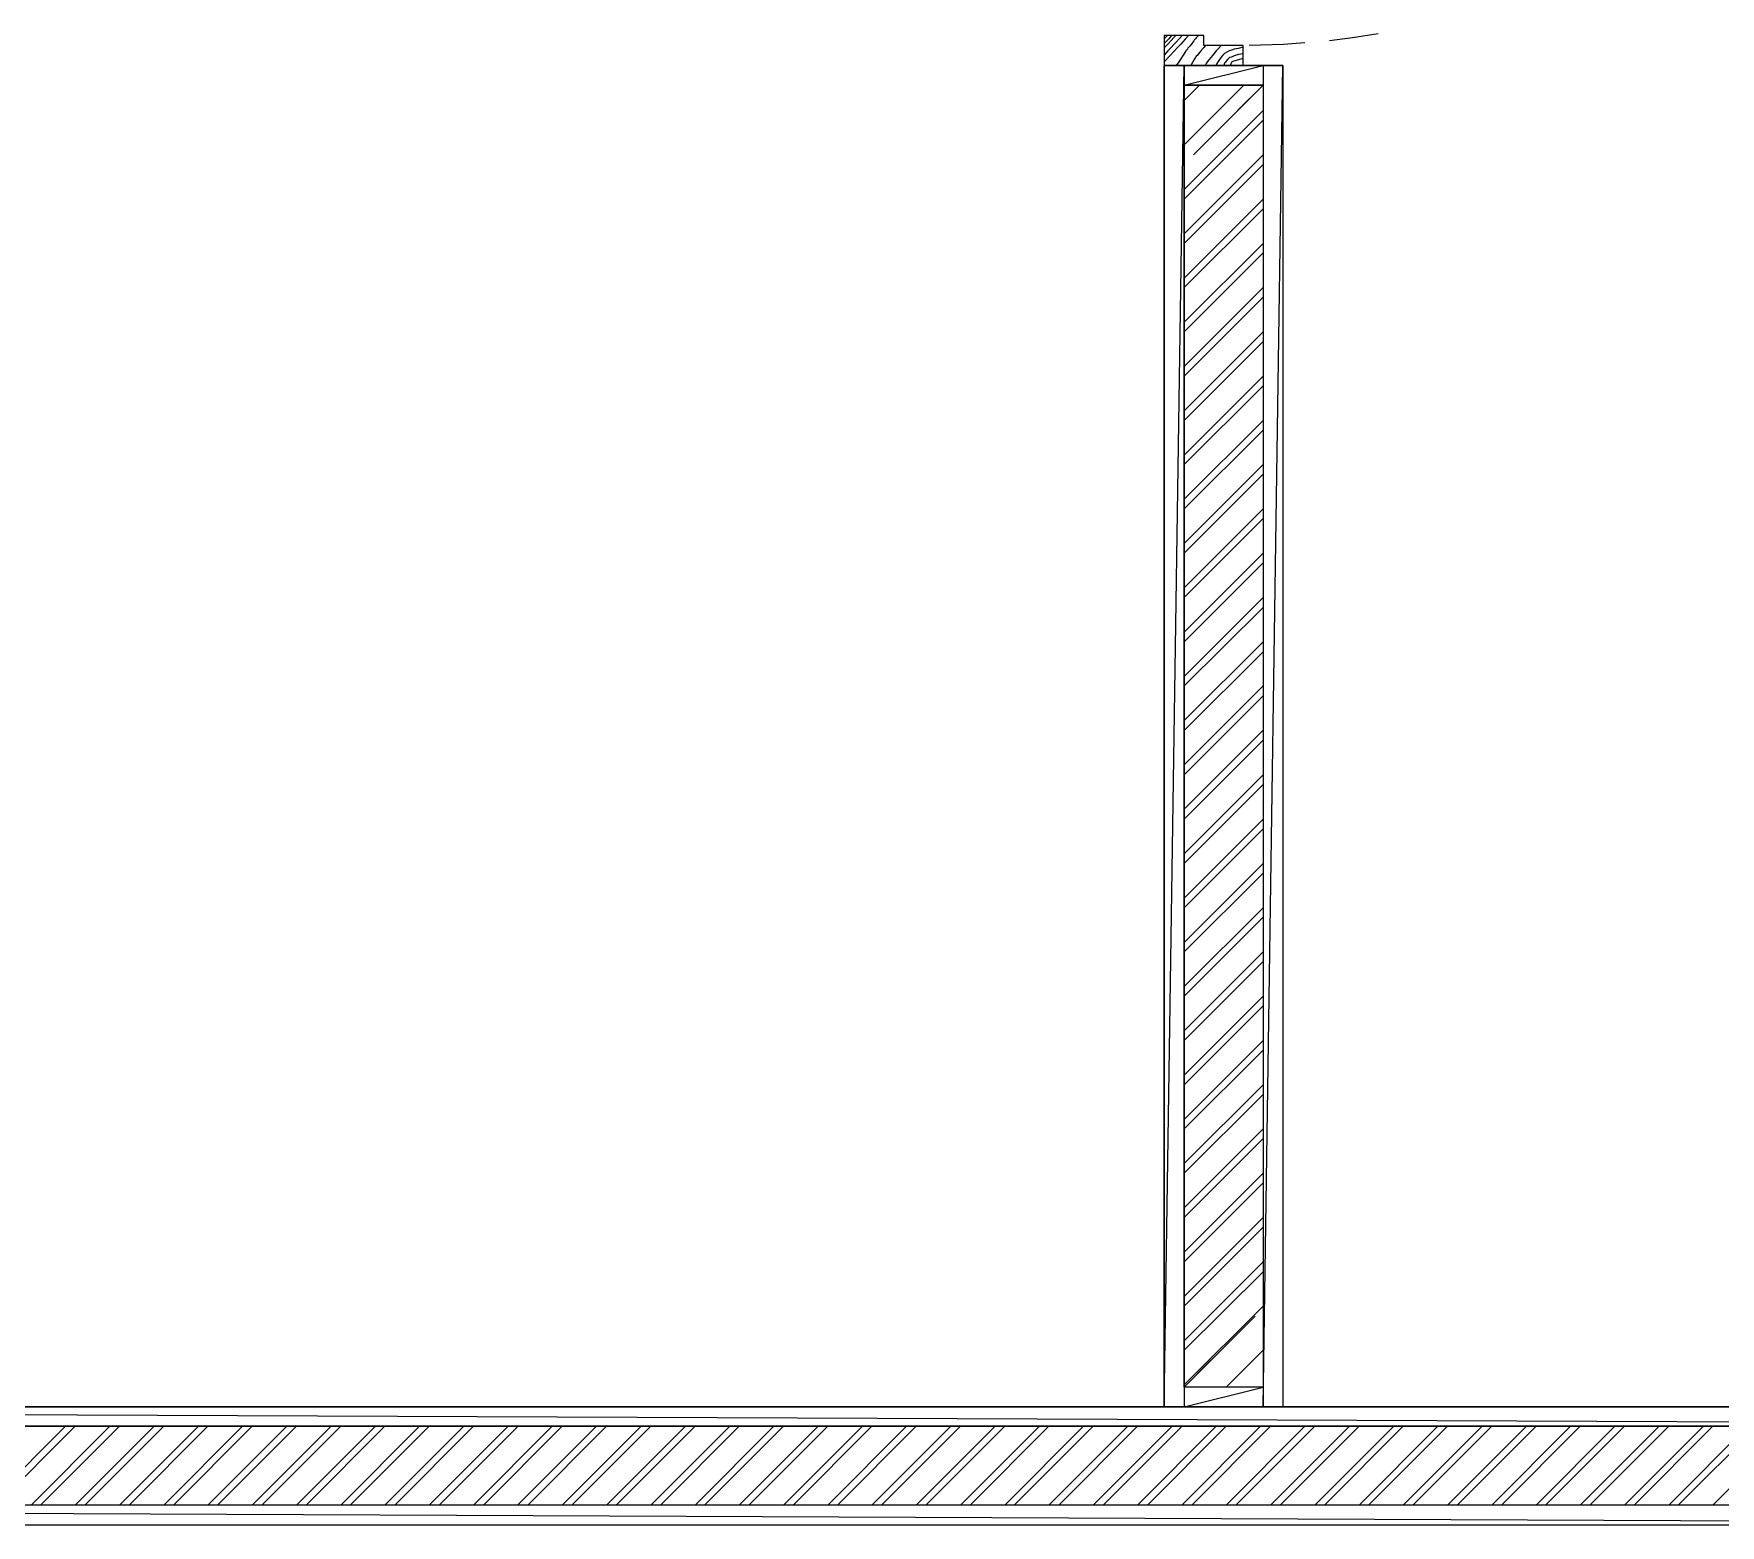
# Model space of a CAD drawing. Header units: millimetres. Extents: x 7649 to 34105, y 3983 to 25377.
# Drawn here: x 18033 to 20171, y 8368 to 10258 of the extents above; entities that cross this region are included whole.
import ezdxf

# ---------------------------------------------------------------- set-up
doc = ezdxf.new("R2010")
doc.units = ezdxf.units.MM

msp = doc.modelspace()

# ---------------------------------------------------------------- linework, layer by layer
at = {"layer": 'GEOMETRY', "color": 7}
for p, q in [((19516.54861, 10255.95556), (19466.27778, 10255.95556)), ((19466.27778, 10255.95556), (19466.27778, 10217.85556)), ((19466.27778, 10251.72222), (19470.51111, 10255.95556)), ((19472.09861, 10251.72222), (19466.27778, 10245.90139)), ((19471.56944, 10245.37222), (19466.27778, 10240.08056)), ((19475.27361, 10249.60556), (19471.56944, 10245.37222)), ((19475.80278, 10255.95556), (19472.09861, 10251.72222)), ((19478.44861, 10253.30972), (19475.27361, 10249.60556)), ((19478.44861, 10244.31389), (19475.27361, 10240.60972)), ((19481.09444, 10255.95556), (19478.44861, 10253.30972)), ((19481.09444, 10246.95972), (19478.44861, 10244.31389)), ((19485.85694, 10252.25139), (19481.09444, 10246.95972)), ((19487.44444, 10244.84306), (19483.74028, 10241.13889)), ((19489.03194, 10255.95556), (19485.85694, 10252.25139)), ((19490.09028, 10248.01806), (19487.44444, 10244.84306)), ((19492.73611, 10251.19306), (19490.09028, 10248.01806)), ((19496.96944, 10255.95556), (19492.73611, 10251.19306)), ((19501.20278, 10245.90139), (19499.08611, 10242.72639)), ((19503.84861, 10249.07639), (19501.20278, 10245.90139)), ((19504.90694, 10250.66389), (19503.84861, 10249.07639)), ((19505.43611, 10251.19306), (19504.90694, 10250.66389)), ((19505.96528, 10251.72222), (19505.43611, 10251.19306)), ((19507.02361, 10252.78056), (19505.96528, 10251.72222)), ((19508.08194, 10254.36806), (19507.02361, 10252.78056)), ((19509.66944, 10255.95556), (19508.08194, 10254.36806)), ((19518.66528, 10243.25556), (19516.01944, 10240.08056)), ((19516.54861, 10243.25556), (19516.54861, 10255.95556)), ((19566.29028, 10243.25556), (19516.54861, 10243.25556)), ((19538.77361, 10243.25556), (19535.06944, 10239.55139)), ((19566.29028, 10217.85556), (19566.29028, 10243.25556)), ((19617.61944, 10244.31389), (19574.22778, 10243.25556)), ((19644.60694, 10246.43056), (19617.61944, 10244.31389)), ((19704.93194, 10252.78056), (19675.82778, 10249.07639)), ((19737.74028, 10258.07222), (19704.93194, 10252.78056)), ((19471.04028, 10236.37639), (19466.27778, 10231.08472)), ((19473.68611, 10230.02639), (19466.27778, 10222.61806)), ((19475.27361, 10240.60972), (19471.04028, 10236.37639)), ((19478.97778, 10235.84722), (19473.68611, 10230.02639)), ((19483.74028, 10241.13889), (19478.97778, 10235.84722)), ((19484.79861, 10222.61806), (19481.62361, 10217.85556)), ((19487.44444, 10226.32222), (19484.79861, 10222.61806)), ((19489.56111, 10229.49722), (19487.44444, 10226.32222)), ((19491.14861, 10232.14306), (19489.56111, 10229.49722)), ((19493.79444, 10236.37639), (19491.14861, 10232.14306)), ((19495.91111, 10238.49306), (19493.79444, 10236.37639)), ((19496.44028, 10240.08056), (19495.91111, 10238.49306)), ((19496.96944, 10240.60972), (19496.44028, 10240.08056)), ((19497.49861, 10241.13889), (19496.96944, 10240.60972)), ((19499.08611, 10242.72639), (19497.49861, 10241.13889)), ((19502.79028, 10222.61806), (19500.14444, 10217.85556)), ((19504.37778, 10225.26389), (19502.79028, 10222.61806)), ((19505.43611, 10227.38056), (19504.37778, 10225.26389)), ((19505.96528, 10228.43889), (19505.43611, 10227.38056)), ((19506.49444, 10228.43889), (19505.96528, 10228.43889)), ((19507.02361, 10228.96806), (19506.49444, 10228.96806)), ((19506.49444, 10228.96806), (19506.49444, 10228.43889)), ((19508.08194, 10230.55556), (19507.02361, 10229.49722)), ((19507.02361, 10229.49722), (19507.02361, 10228.96806)), ((19509.66944, 10232.67222), (19508.08194, 10230.55556)), ((19512.84444, 10236.37639), (19509.66944, 10232.67222)), ((19516.01944, 10240.08056), (19512.84444, 10236.37639)), ((19520.78194, 10222.61806), (19519.72361, 10220.50139)), ((19523.42778, 10225.26389), (19520.78194, 10222.61806)), ((19527.66111, 10230.55556), (19523.42778, 10225.26389)), ((19532.42361, 10236.37639), (19527.66111, 10230.55556)), ((19534.01111, 10221.55972), (19531.89444, 10217.85556)), ((19535.06944, 10239.55139), (19532.42361, 10236.37639)), ((19535.59861, 10224.20556), (19534.01111, 10221.55972)), ((19538.77361, 10228.43889), (19535.59861, 10224.20556)), ((19540.89028, 10231.08472), (19538.77361, 10228.43889)), ((19543.00694, 10233.20139), (19540.89028, 10231.08472)), ((19545.65278, 10234.78889), (19543.00694, 10233.20139)), ((19543.53611, 10221.55972), (19543.00694, 10221.03056)), ((19544.06528, 10222.08889), (19543.53611, 10221.55972)), ((19545.12361, 10223.14722), (19544.06528, 10222.08889)), ((19546.71111, 10225.26389), (19545.12361, 10223.14722)), ((19548.82778, 10236.37639), (19545.65278, 10234.78889)), ((19549.35694, 10227.90972), (19546.71111, 10225.26389)), ((19551.47361, 10237.43472), (19548.82778, 10236.37639)), ((19551.47361, 10228.43889), (19549.35694, 10227.90972)), ((19551.47361, 10221.55972), (19550.94444, 10219.97222)), ((19555.17778, 10238.49306), (19551.47361, 10237.43472)), ((19555.17778, 10230.02639), (19551.47361, 10228.43889)), ((19552.00278, 10222.61806), (19551.47361, 10221.55972)), ((19552.53194, 10222.61806), (19552.00278, 10222.61806)), ((19554.11944, 10223.14722), (19552.53194, 10222.61806)), ((19556.23611, 10223.67639), (19554.11944, 10223.14722)), ((19559.94028, 10239.55139), (19555.17778, 10238.49306)), ((19560.46944, 10231.61389), (19555.17778, 10230.02639)), ((19558.88194, 10224.73472), (19556.23611, 10223.67639)), ((19566.29028, 10226.85139), (19558.88194, 10224.73472)), ((19566.29028, 10241.13889), (19559.94028, 10239.55139)), ((19566.29028, 10232.67222), (19560.46944, 10231.61389)), ((19466.27778, 10217.85556), (19466.27778, 8518.17222)), ((19466.27778, 8518.17222), (19491.67778, 10217.85556)), ((19491.67778, 10217.85556), (19466.27778, 10217.85556)), ((19466.27778, 8518.17222), (19491.67778, 10217.85556)), ((19466.27778, 10217.85556), (19566.29028, 10217.85556)), ((19491.67778, 10217.85556), (19491.67778, 8518.17222)), ((19491.67778, 10217.85556), (19491.67778, 10192.98472)), ((19491.67778, 10192.98472), (19591.69028, 10217.85556)), ((19591.69028, 10217.85556), (19491.67778, 10217.85556)), ((19491.67778, 10192.98472), (19591.69028, 10217.85556)), ((19519.72361, 10220.50139), (19518.13611, 10217.85556)), ((19542.47778, 10219.44306), (19541.94861, 10217.85556)), ((19543.00694, 10220.50139), (19542.47778, 10220.50139)), ((19542.47778, 10220.50139), (19542.47778, 10219.44306)), ((19543.00694, 10221.03056), (19543.00694, 10220.50139)), ((19550.94444, 10219.97222), (19549.88611, 10217.85556)), ((19591.69028, 10217.85556), (19591.69028, 10192.98472)), ((19591.69028, 10217.85556), (19591.69028, 8518.17222)), ((19591.69028, 8518.17222), (19616.56111, 10217.85556)), ((19616.56111, 10217.85556), (19591.69028, 10217.85556)), ((19591.69028, 8518.17222), (19616.56111, 10217.85556)), ((19616.56111, 10217.85556), (19616.56111, 8518.17222)), ((19591.69028, 10192.98472), (19491.67778, 10192.98472)), ((19491.67778, 10173.40556), (19511.25694, 10192.98472)), ((19491.67778, 10117.31389), (19567.34861, 10192.98472)), ((19503.31944, 10104.61389), (19591.69028, 10192.98472)), ((19559.41111, 10160.70556), (19591.69028, 10192.98472)), ((19491.67778, 10060.69306), (19591.69028, 10160.70556)), ((19491.67778, 10048.52222), (19591.69028, 10148.53472)), ((19491.67778, 10004.60139), (19591.69028, 10104.61389)), ((19491.67778, 9992.43056), (19591.69028, 10092.44306)), ((19491.67778, 9948.50972), (19591.69028, 10048.52222)), ((19491.67778, 9936.33889), (19591.69028, 10036.35139)), ((19491.67778, 9892.41806), (19591.69028, 9992.43056)), ((19491.67778, 9880.24722), (19591.69028, 9980.25972)), ((19491.67778, 9836.32639), (19591.69028, 9936.33889)), ((19491.67778, 9824.15556), (19591.69028, 9924.16806)), ((19491.67778, 9780.23472), (19591.69028, 9880.24722)), ((19491.67778, 9768.06389), (19591.69028, 9868.07639)), ((19491.67778, 9724.14306), (19591.69028, 9824.15556)), ((19491.67778, 9711.97222), (19591.69028, 9811.98472)), ((19491.67778, 9668.05139), (19591.69028, 9768.06389)), ((19491.67778, 9655.88056), (19591.69028, 9755.89306)), ((19491.67778, 9611.95972), (19591.69028, 9711.97222)), ((19491.67778, 9599.78889), (19591.69028, 9699.80139)), ((19491.67778, 9555.86806), (19591.69028, 9655.88056)), ((19491.67778, 9543.69722), (19591.69028, 9643.70972)), ((19491.67778, 9499.77639), (19591.69028, 9599.78889)), ((19491.67778, 9487.60556), (19591.69028, 9587.61806)), ((19491.67778, 9443.68472), (19591.69028, 9543.69722)), ((19491.67778, 9431.51389), (19591.69028, 9530.99722)), ((19491.67778, 9387.59306), (19591.69028, 9487.60556)), ((19491.67778, 9374.89306), (19591.69028, 9474.90556)), ((19491.67778, 9331.50139), (19591.69028, 9431.51389)), ((19491.67778, 9318.80139), (19591.69028, 9418.81389)), ((19491.67778, 9275.40972), (19591.69028, 9375.42222)), ((19491.67778, 9262.70972), (19591.69028, 9362.72222)), ((19491.67778, 9218.78889), (19591.69028, 9318.80139)), ((19491.67778, 9206.61806), (19591.69028, 9306.63056)), ((19491.67778, 9162.69722), (19591.69028, 9262.70972)), ((19491.67778, 9150.52639), (19591.69028, 9250.53889)), ((19491.67778, 9106.60556), (19591.69028, 9206.61806)), ((19491.67778, 9094.43472), (19591.69028, 9194.44722)), ((19491.67778, 9050.51389), (19591.69028, 9150.52639)), ((19491.67778, 9038.34306), (19591.69028, 9138.35556)), ((19491.67778, 8994.42222), (19591.69028, 9094.43472)), ((19491.67778, 8982.25139), (19591.69028, 9082.26389)), ((19491.67778, 8938.33056), (19591.69028, 9038.34306)), ((19491.67778, 8926.15972), (19591.69028, 9026.17222)), ((19491.67778, 8882.23889), (19591.69028, 8982.25139)), ((19491.67778, 8870.06806), (19591.69028, 8970.08056)), ((19491.67778, 8826.14722), (19591.69028, 8926.15972)), ((19491.67778, 8813.97639), (19591.69028, 8913.98889)), ((19491.67778, 8770.05556), (19591.69028, 8870.06806)), ((19491.67778, 8757.88472), (19591.69028, 8857.89722)), ((19491.67778, 8713.96389), (19591.69028, 8813.97639)), ((19491.67778, 8701.79306), (19591.69028, 8801.80556)), ((19491.67778, 8657.87222), (19591.69028, 8757.88472)), ((19491.67778, 8645.70139), (19591.69028, 8745.71389)), ((19491.67778, 8601.78056), (19591.69028, 8701.79306)), ((19491.67778, 8589.60972), (19591.69028, 8689.09306)), ((19491.67778, 8545.68889), (19591.69028, 8645.70139)), ((19491.67778, 8543.04306), (19581.63611, 8633.00139)), ((19491.67778, 8543.04306), (19525.54444, 8576.90972)), ((19545.12361, 8543.04306), (19591.69028, 8589.60972)), ((19491.67778, 8543.04306), (19491.67778, 8518.17222)), ((19491.67778, 8518.17222), (19591.69028, 8543.04306)), ((19591.69028, 8543.04306), (19491.67778, 8543.04306)), ((19491.67778, 8518.17222), (19591.69028, 8543.04306)), ((19591.69028, 8543.04306), (19591.69028, 8518.17222)), ((21566.54028, 8518.17222), (15666.33194, 8518.17222)), ((15666.33194, 8518.17222), (21566.54028, 8493.30139)), ((15666.33194, 8518.17222), (21566.54028, 8493.30139)), ((19491.67778, 8518.17222), (19466.27778, 8518.17222)), ((19591.69028, 8518.17222), (19491.67778, 8518.17222)), ((19616.56111, 8518.17222), (19591.69028, 8518.17222)), ((21566.54028, 8493.30139), (15666.33194, 8493.30139)), ((17973.49861, 8393.28889), (18073.51111, 8493.30139)), ((17985.66944, 8393.28889), (18085.68194, 8493.30139)), ((18029.59028, 8393.28889), (18129.60278, 8493.30139)), ((18041.76111, 8393.28889), (18141.77361, 8493.30139)), ((18085.68194, 8393.28889), (18185.69444, 8493.30139)), ((18097.85278, 8393.28889), (18197.86528, 8493.30139)), ((18141.77361, 8393.28889), (18241.78611, 8493.30139)), ((18153.94444, 8393.28889), (18253.95694, 8493.30139)), ((18197.86528, 8393.28889), (18297.87778, 8493.30139)), ((18210.03611, 8393.28889), (18310.04861, 8493.30139)), ((18253.95694, 8393.28889), (18353.96944, 8493.30139)), ((18266.12778, 8393.28889), (18366.14028, 8493.30139)), ((18310.04861, 8393.28889), (18410.06111, 8493.30139)), ((18322.21944, 8393.28889), (18422.23194, 8493.30139)), ((18366.14028, 8393.28889), (18466.15278, 8493.30139)), ((18378.31111, 8393.28889), (18478.32361, 8493.30139)), ((18422.23194, 8393.28889), (18522.24444, 8493.30139)), ((18434.40278, 8393.28889), (18534.41528, 8493.30139)), ((18478.32361, 8393.28889), (18578.33611, 8493.30139)), ((18491.02361, 8393.28889), (18590.50694, 8493.30139)), ((18534.41528, 8393.28889), (18634.42778, 8493.30139)), ((18547.11528, 8393.28889), (18647.12778, 8493.30139)), ((18590.50694, 8393.28889), (18690.51944, 8493.30139)), ((18603.20694, 8393.28889), (18703.21944, 8493.30139)), ((18646.59861, 8393.28889), (18746.61111, 8493.30139)), ((18659.29861, 8393.28889), (18759.31111, 8493.30139)), ((18703.21944, 8393.28889), (18803.23194, 8493.30139)), ((18715.39028, 8393.28889), (18815.40278, 8493.30139)), ((18759.31111, 8393.28889), (18859.32361, 8493.30139)), ((18771.48194, 8393.28889), (18871.49444, 8493.30139)), ((18815.40278, 8393.28889), (18915.41528, 8493.30139)), ((18827.57361, 8393.28889), (18927.58611, 8493.30139)), ((18871.49444, 8393.28889), (18971.50694, 8493.30139)), ((18883.66528, 8393.28889), (18983.67778, 8493.30139)), ((18927.58611, 8393.28889), (19027.59861, 8493.30139)), ((18939.75694, 8393.28889), (19039.76944, 8493.30139)), ((18983.67778, 8393.28889), (19083.69028, 8493.30139)), ((18995.84861, 8393.28889), (19095.86111, 8493.30139)), ((19039.76944, 8393.28889), (19139.78194, 8493.30139)), ((19051.94028, 8393.28889), (19151.95278, 8493.30139)), ((19095.86111, 8393.28889), (19195.87361, 8493.30139)), ((19108.03194, 8393.28889), (19208.04444, 8493.30139)), ((19151.95278, 8393.28889), (19251.96528, 8493.30139)), ((19164.12361, 8393.28889), (19264.13611, 8493.30139)), ((19208.04444, 8393.28889), (19308.05694, 8493.30139)), ((19220.21528, 8393.28889), (19320.22778, 8493.30139)), ((19264.13611, 8393.28889), (19364.14861, 8493.30139)), ((19276.30694, 8393.28889), (19376.31944, 8493.30139)), ((19320.22778, 8393.28889), (19420.24028, 8493.30139)), ((19332.92778, 8393.28889), (19432.41111, 8493.30139)), ((19376.31944, 8393.28889), (19476.33194, 8493.30139)), ((19389.01944, 8393.28889), (19489.03194, 8493.30139)), ((19432.41111, 8393.28889), (19532.42361, 8493.30139)), ((19445.11111, 8393.28889), (19545.12361, 8493.30139)), ((19488.50278, 8393.28889), (19588.51528, 8493.30139)), ((19501.20278, 8393.28889), (19601.21528, 8493.30139)), ((19545.12361, 8393.28889), (19644.60694, 8493.30139)), ((19557.29444, 8393.28889), (19657.30694, 8493.30139)), ((19601.21528, 8393.28889), (19701.22778, 8493.30139)), ((19613.38611, 8393.28889), (19713.39861, 8493.30139)), ((19657.30694, 8393.28889), (19757.31944, 8493.30139)), ((19669.47778, 8393.28889), (19769.49028, 8493.30139)), ((19713.39861, 8393.28889), (19813.41111, 8493.30139)), ((19725.56944, 8393.28889), (19825.58194, 8493.30139)), ((19769.49028, 8393.28889), (19869.50278, 8493.30139)), ((19781.66111, 8393.28889), (19881.67361, 8493.30139)), ((19825.58194, 8393.28889), (19925.59444, 8493.30139)), ((19837.75278, 8393.28889), (19937.76528, 8493.30139)), ((19881.67361, 8393.28889), (19981.68611, 8493.30139)), ((19893.84444, 8393.28889), (19993.85694, 8493.30139)), ((19937.76528, 8393.28889), (20037.77778, 8493.30139)), ((19949.93611, 8393.28889), (20049.94861, 8493.30139)), ((19993.85694, 8393.28889), (20093.86944, 8493.30139)), ((20006.02778, 8393.28889), (20106.04028, 8493.30139)), ((20049.94861, 8393.28889), (20149.96111, 8493.30139)), ((20062.11944, 8393.28889), (20162.13194, 8493.30139)), ((20106.04028, 8393.28889), (20206.05278, 8493.30139)), ((20118.21111, 8393.28889), (20218.22361, 8493.30139)), ((20162.13194, 8393.28889), (20262.14444, 8493.30139)), ((21566.54028, 8393.28889), (15666.33194, 8393.28889)), ((15666.33194, 8393.28889), (21566.54028, 8367.88889)), ((15666.33194, 8393.28889), (21566.54028, 8367.88889)), ((21566.54028, 8367.88889), (15666.33194, 8367.88889))]:
    msp.add_line(p, q, dxfattribs=at)
at = {"layer": 'RECTANGLES', "color": 7}
for p, q in [((19466.27778, 10217.85556), (19616.56111, 10217.85556)), ((19466.27778, 8518.17222), (19466.27778, 10217.85556)), ((19616.56111, 10217.85556), (19616.56111, 8518.17222)), ((19491.67778, 10192.98472), (19591.69028, 10192.98472)), ((19491.67778, 8543.04306), (19491.67778, 10192.98472)), ((19591.69028, 10192.98472), (19591.69028, 8543.04306)), ((19591.69028, 8543.04306), (19491.67778, 8543.04306)), ((15666.33194, 8518.17222), (21566.54028, 8518.17222)), ((19616.56111, 8518.17222), (19466.27778, 8518.17222)), ((15691.73194, 8493.30139), (21541.66944, 8493.30139)), ((21541.66944, 8393.28889), (15691.73194, 8393.28889)), ((21566.54028, 8367.88889), (15666.33194, 8367.88889))]:
    msp.add_line(p, q, dxfattribs=at)

doc.saveas('drawing.dxf')
